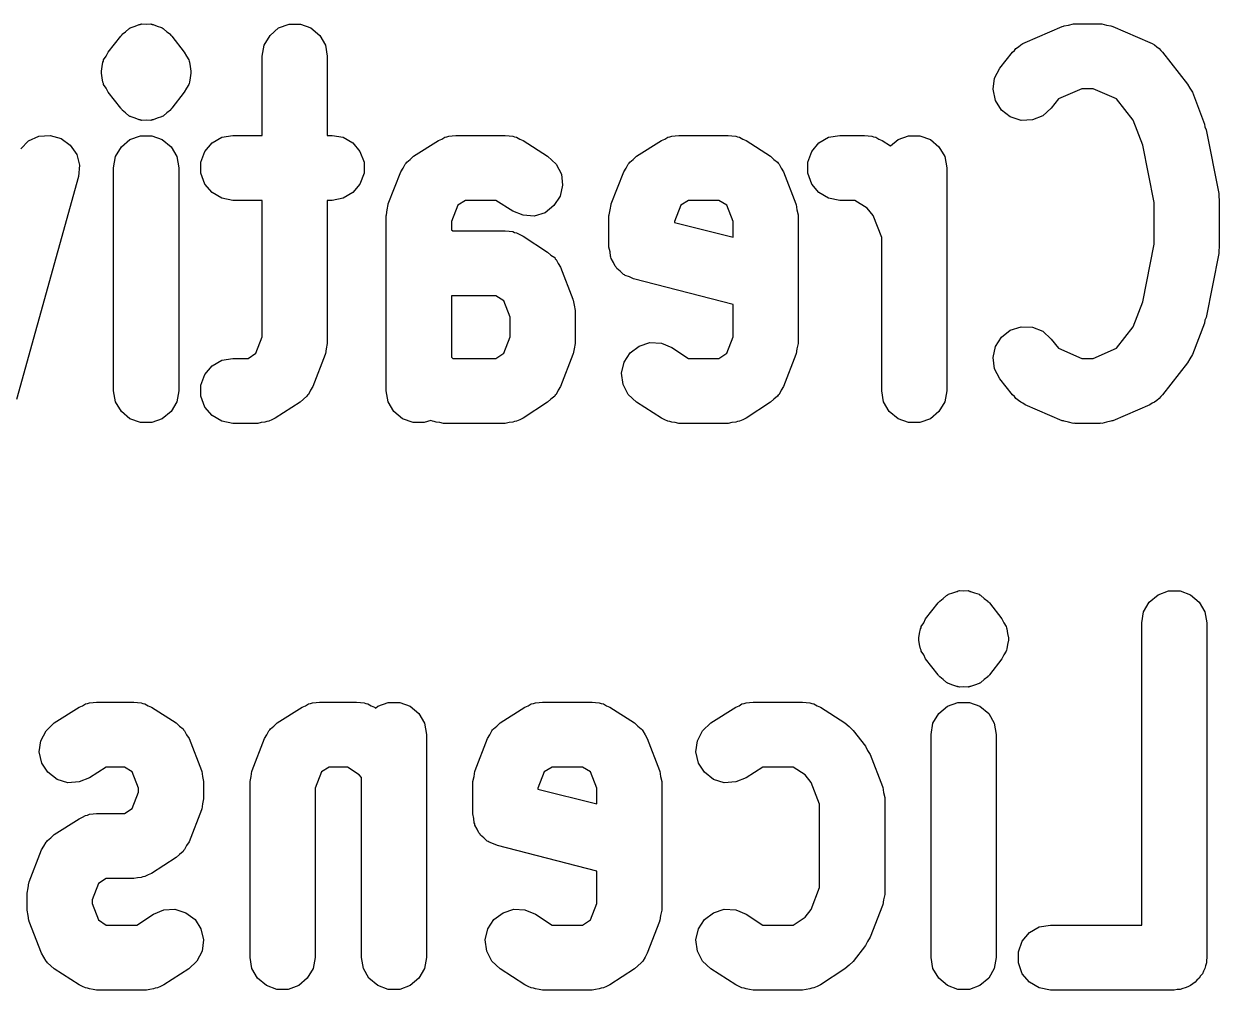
# Model space of a CAD drawing. Extents: x 125.4 to 142, y -145 to -107.2.
# Drawn here: x 136.188 to 139.404, y -136.945 to -134.345 of the extents above; entities that cross this region are included whole.
import ezdxf

# ---------------------------------------------------------------- set-up
doc = ezdxf.new("R2010")
doc.units = 0
doc.header["$MEASUREMENT"] = 0
doc.layers.add('BLACK', color=7, linetype='CONTINUOUS')

msp = doc.modelspace()

# ---------------------------------------------------------------- linework, layer by layer
at = {"layer": 'Black'}
for p, q in [((136.476, -134.355), (136.487, -134.351)), ((136.487, -134.351), (136.498, -134.347)), ((136.498, -134.347), (136.5, -134.347)), ((136.5, -134.347), (136.501, -134.346)), ((136.501, -134.346), (136.503, -134.346)), ((136.503, -134.346), (136.505, -134.345)), ((136.505, -134.345), (136.517, -134.346)), ((136.517, -134.346), (136.529, -134.345)), ((136.529, -134.345), (136.53, -134.346)), ((136.53, -134.346), (136.532, -134.346)), ((136.532, -134.346), (136.533, -134.347)), ((136.533, -134.347), (136.535, -134.347)), ((136.535, -134.347), (136.546, -134.351)), ((136.546, -134.351), (136.558, -134.355)), ((136.873, -134.356), (136.901, -134.346)), ((136.901, -134.346), (136.932, -134.346)), ((136.932, -134.346), (136.96, -134.356)), ((138.882, -134.395), (138.982, -134.352)), ((138.982, -134.352), (138.985, -134.351)), ((138.985, -134.351), (138.987, -134.35)), ((138.987, -134.35), (138.999, -134.348)), ((138.999, -134.348), (139.012, -134.345)), ((139.012, -134.345), (139.014, -134.345)), ((139.014, -134.345), (139.017, -134.345)), ((139.017, -134.345), (139.083, -134.345)), ((139.083, -134.345), (139.086, -134.345)), ((139.086, -134.345), (139.088, -134.345)), ((139.088, -134.345), (139.101, -134.348)), ((139.101, -134.348), (139.113, -134.35)), ((139.113, -134.35), (139.115, -134.351)), ((139.115, -134.351), (139.118, -134.352)), ((139.118, -134.352), (139.218, -134.395)), ((136.414, -134.421), (136.448, -134.378)), ((136.448, -134.378), (136.449, -134.377)), ((136.449, -134.377), (136.45, -134.376)), ((136.45, -134.376), (136.451, -134.375)), ((136.451, -134.375), (136.452, -134.373)), ((136.452, -134.373), (136.461, -134.366)), ((136.461, -134.366), (136.47, -134.358)), ((136.47, -134.358), (136.472, -134.357)), ((136.472, -134.357), (136.473, -134.356)), ((136.473, -134.356), (136.474, -134.356)), ((136.474, -134.356), (136.476, -134.355)), ((136.558, -134.355), (136.559, -134.356)), ((136.559, -134.356), (136.56, -134.356)), ((136.56, -134.356), (136.562, -134.357)), ((136.562, -134.357), (136.563, -134.358)), ((136.563, -134.358), (136.572, -134.366)), ((136.572, -134.366), (136.582, -134.373)), ((136.582, -134.373), (136.582, -134.375)), ((136.582, -134.375), (136.584, -134.376)), ((136.584, -134.376), (136.585, -134.377)), ((136.585, -134.377), (136.586, -134.378)), ((136.586, -134.378), (136.619, -134.421)), ((136.834, -134.402), (136.85, -134.376)), ((136.85, -134.376), (136.873, -134.356)), ((136.96, -134.356), (136.984, -134.376)), ((136.984, -134.376), (136.999, -134.402)), ((136.829, -134.432), (136.834, -134.402)), ((136.999, -134.402), (137.004, -134.432)), ((138.848, -134.421), (138.853, -134.417)), ((138.853, -134.417), (138.857, -134.411)), ((138.857, -134.411), (138.864, -134.407)), ((138.864, -134.407), (138.87, -134.401)), ((138.87, -134.401), (138.876, -134.398)), ((138.876, -134.398), (138.882, -134.395)), ((139.218, -134.395), (139.224, -134.398)), ((139.224, -134.398), (139.23, -134.401)), ((139.23, -134.401), (139.236, -134.407)), ((139.236, -134.407), (139.243, -134.411)), ((139.243, -134.411), (139.247, -134.417)), ((139.247, -134.417), (139.252, -134.421)), ((136.398, -134.46), (136.4, -134.448)), ((136.4, -134.448), (136.402, -134.445)), ((136.402, -134.442), (136.409, -134.432)), ((136.402, -134.445), (136.402, -134.442)), ((136.409, -134.432), (136.414, -134.421)), ((136.619, -134.421), (136.625, -134.432)), ((136.625, -134.432), (136.631, -134.442)), ((136.631, -134.442), (136.632, -134.445)), ((136.632, -134.445), (136.633, -134.448)), ((136.633, -134.448), (136.635, -134.46)), ((136.829, -134.645), (136.829, -134.432)), ((137.004, -134.432), (137.004, -134.645)), ((138.814, -134.464), (138.848, -134.421)), ((139.252, -134.421), (139.319, -134.507)), ((136.396, -134.472), (136.398, -134.46)), ((136.396, -134.475), (136.396, -134.472)), ((136.396, -134.478), (136.396, -134.475)), ((136.398, -134.49), (136.396, -134.478)), ((136.635, -134.46), (136.637, -134.472)), ((136.637, -134.478), (136.635, -134.49)), ((136.637, -134.472), (136.637, -134.475)), ((136.637, -134.475), (136.637, -134.478)), ((138.8, -134.491), (138.814, -134.464)), ((136.4, -134.502), (136.398, -134.49)), ((136.402, -134.505), (136.4, -134.502)), ((136.402, -134.508), (136.402, -134.505)), ((136.409, -134.518), (136.402, -134.508)), ((136.631, -134.508), (136.625, -134.518)), ((136.632, -134.505), (136.631, -134.508)), ((136.633, -134.502), (136.632, -134.505)), ((136.635, -134.49), (136.633, -134.502)), ((138.796, -134.521), (138.8, -134.491)), ((139.319, -134.507), (139.325, -134.518)), ((136.414, -134.529), (136.409, -134.518)), ((136.448, -134.572), (136.414, -134.529)), ((136.619, -134.529), (136.586, -134.572)), ((136.625, -134.518), (136.619, -134.529)), ((138.802, -134.551), (138.796, -134.521)), ((139.035, -134.52), (138.972, -134.547)), ((139.065, -134.52), (139.035, -134.52)), ((139.128, -134.547), (139.065, -134.52)), ((139.325, -134.518), (139.332, -134.529)), ((139.332, -134.529), (139.365, -134.615)), ((136.449, -134.573), (136.448, -134.572)), ((136.45, -134.574), (136.449, -134.573)), ((136.451, -134.575), (136.45, -134.574)), ((136.452, -134.577), (136.451, -134.575)), ((136.461, -134.584), (136.452, -134.577)), ((136.582, -134.577), (136.572, -134.584)), ((136.584, -134.574), (136.582, -134.575)), ((136.582, -134.575), (136.582, -134.577)), ((136.585, -134.573), (136.584, -134.574)), ((136.586, -134.572), (136.585, -134.573)), ((138.818, -134.577), (138.802, -134.551)), ((138.842, -134.595), (138.818, -134.577)), ((138.952, -134.572), (138.93, -134.592)), ((138.972, -134.547), (138.952, -134.572)), ((139.173, -134.604), (139.128, -134.547)), ((136.47, -134.592), (136.461, -134.584)), ((136.472, -134.593), (136.47, -134.592)), ((136.473, -134.594), (136.472, -134.593)), ((136.474, -134.594), (136.473, -134.594)), ((136.476, -134.595), (136.474, -134.594)), ((136.487, -134.599), (136.476, -134.595)), ((136.498, -134.603), (136.487, -134.599)), ((136.5, -134.603), (136.498, -134.603)), ((136.501, -134.604), (136.5, -134.603)), ((136.503, -134.604), (136.501, -134.604)), ((136.505, -134.605), (136.503, -134.604)), ((136.517, -134.604), (136.505, -134.605)), ((136.529, -134.605), (136.517, -134.604)), ((136.53, -134.604), (136.529, -134.605)), ((136.532, -134.604), (136.53, -134.604)), ((136.533, -134.603), (136.532, -134.604)), ((136.535, -134.603), (136.533, -134.603)), ((136.546, -134.599), (136.535, -134.603)), ((136.558, -134.595), (136.546, -134.599)), ((136.559, -134.594), (136.558, -134.595)), ((136.56, -134.594), (136.559, -134.594)), ((136.562, -134.593), (136.56, -134.594)), ((136.563, -134.592), (136.562, -134.593)), ((136.572, -134.584), (136.563, -134.592)), ((138.871, -134.605), (138.842, -134.595)), ((138.902, -134.603), (138.871, -134.605)), ((138.93, -134.592), (138.902, -134.603)), ((139.199, -134.671), (139.173, -134.604)), ((139.365, -134.615), (139.366, -134.622)), ((139.366, -134.622), (139.369, -134.63)), ((139.369, -134.63), (139.403, -134.801)), ((136.179, -134.681), (136.2, -134.66)), ((136.2, -134.66), (136.228, -134.647)), ((136.228, -134.647), (136.258, -134.645)), ((136.258, -134.645), (136.288, -134.653)), ((136.288, -134.653), (136.312, -134.671)), ((136.312, -134.671), (136.33, -134.696)), ((136.45, -134.676), (136.473, -134.656)), ((136.473, -134.656), (136.501, -134.646)), ((136.501, -134.646), (136.532, -134.646)), ((136.532, -134.646), (136.56, -134.656)), ((136.56, -134.656), (136.584, -134.676)), ((136.674, -134.688), (136.694, -134.665)), ((136.694, -134.665), (136.72, -134.65)), ((136.72, -134.65), (136.75, -134.645)), ((136.75, -134.645), (136.829, -134.645)), ((137.004, -134.645), (137.017, -134.645)), ((137.017, -134.645), (137.047, -134.65)), ((137.047, -134.65), (137.073, -134.665)), ((137.073, -134.665), (137.092, -134.688)), ((137.236, -134.701), (137.303, -134.659)), ((137.303, -134.659), (137.312, -134.655)), ((137.312, -134.655), (137.32, -134.65)), ((137.32, -134.65), (137.326, -134.649)), ((137.326, -134.649), (137.331, -134.647)), ((137.331, -134.647), (137.34, -134.646)), ((137.34, -134.646), (137.35, -134.645)), ((137.35, -134.645), (137.483, -134.645)), ((137.483, -134.645), (137.493, -134.646)), ((137.493, -134.646), (137.503, -134.647)), ((137.503, -134.647), (137.508, -134.649)), ((137.508, -134.649), (137.513, -134.65)), ((137.513, -134.65), (137.522, -134.655)), ((137.522, -134.655), (137.531, -134.659)), ((137.531, -134.659), (137.597, -134.701)), ((137.836, -134.701), (137.903, -134.659)), ((137.903, -134.659), (137.912, -134.655)), ((137.912, -134.655), (137.92, -134.65)), ((137.92, -134.65), (137.926, -134.649)), ((137.926, -134.649), (137.931, -134.647)), ((137.931, -134.647), (137.94, -134.646)), ((137.94, -134.646), (137.95, -134.645)), ((137.95, -134.645), (138.083, -134.645)), ((138.083, -134.645), (138.093, -134.646)), ((138.093, -134.646), (138.103, -134.647)), ((138.103, -134.647), (138.108, -134.649)), ((138.108, -134.649), (138.113, -134.65)), ((138.113, -134.65), (138.122, -134.655)), ((138.122, -134.655), (138.131, -134.659)), ((138.131, -134.659), (138.197, -134.701)), ((138.308, -134.688), (138.327, -134.665)), ((138.327, -134.665), (138.353, -134.65)), ((138.353, -134.65), (138.383, -134.645)), ((138.383, -134.645), (138.45, -134.645)), ((138.45, -134.645), (138.46, -134.646)), ((138.46, -134.646), (138.469, -134.647)), ((138.469, -134.647), (138.474, -134.649)), ((138.474, -134.649), (138.48, -134.65)), ((138.48, -134.65), (138.488, -134.655)), ((138.488, -134.655), (138.497, -134.659)), ((138.497, -134.659), (138.52, -134.673)), ((138.52, -134.673), (138.54, -134.656)), ((138.54, -134.656), (138.568, -134.646)), ((138.568, -134.646), (138.599, -134.646)), ((138.599, -134.646), (138.627, -134.656)), ((138.627, -134.656), (138.65, -134.676)), ((139.229, -134.826), (139.199, -134.671)), ((136.33, -134.696), (136.337, -134.725)), ((136.429, -134.732), (136.434, -134.702)), ((136.434, -134.702), (136.45, -134.676)), ((136.584, -134.676), (136.599, -134.702)), ((136.599, -134.702), (136.604, -134.732)), ((136.664, -134.717), (136.674, -134.688)), ((137.092, -134.688), (137.103, -134.717)), ((137.227, -134.71), (137.236, -134.701)), ((137.597, -134.701), (137.62, -134.722)), ((137.827, -134.71), (137.836, -134.701)), ((138.197, -134.701), (138.206, -134.71)), ((138.297, -134.717), (138.308, -134.688)), ((138.65, -134.676), (138.666, -134.702)), ((138.666, -134.702), (138.671, -134.732)), ((136.337, -134.725), (136.334, -134.756)), ((136.429, -135.332), (136.429, -134.732)), ((136.604, -134.732), (136.604, -135.332)), ((136.664, -134.747), (136.664, -134.717)), ((137.103, -134.717), (137.103, -134.747)), ((137.202, -134.743), (137.208, -134.733)), ((137.208, -134.733), (137.214, -134.722)), ((137.214, -134.722), (137.216, -134.72)), ((137.216, -134.72), (137.218, -134.717)), ((137.218, -134.717), (137.227, -134.71)), ((137.62, -134.722), (137.634, -134.749)), ((137.802, -134.743), (137.808, -134.733)), ((137.808, -134.733), (137.814, -134.722)), ((137.814, -134.722), (137.816, -134.72)), ((137.816, -134.72), (137.818, -134.717)), ((137.818, -134.717), (137.827, -134.71)), ((138.206, -134.71), (138.216, -134.717)), ((138.216, -134.717), (138.217, -134.72)), ((138.217, -134.72), (138.22, -134.722)), ((138.22, -134.722), (138.225, -134.733)), ((138.225, -134.733), (138.232, -134.743)), ((138.297, -134.747), (138.297, -134.717)), ((138.671, -134.732), (138.671, -135.332)), ((136.334, -134.756), (136.168, -135.356)), ((136.674, -134.776), (136.664, -134.747)), ((137.103, -134.747), (137.092, -134.776)), ((137.168, -134.829), (137.202, -134.743)), ((137.634, -134.749), (137.637, -134.779)), ((137.768, -134.829), (137.802, -134.743)), ((138.232, -134.743), (138.265, -134.829)), ((138.308, -134.776), (138.297, -134.747)), ((136.694, -134.799), (136.674, -134.776)), ((136.72, -134.814), (136.694, -134.799)), ((137.073, -134.799), (137.047, -134.814)), ((137.092, -134.776), (137.073, -134.799)), ((137.637, -134.779), (137.631, -134.809)), ((138.327, -134.799), (138.308, -134.776)), ((138.353, -134.814), (138.327, -134.799)), ((139.403, -134.801), (139.403, -134.81)), ((136.75, -134.82), (136.72, -134.814)), ((136.829, -134.82), (136.75, -134.82)), ((136.829, -135.187), (136.829, -134.82)), ((137.017, -134.82), (137.004, -134.82)), ((137.004, -134.82), (137.004, -135.204)), ((137.047, -134.814), (137.017, -134.82)), ((137.165, -134.845), (137.168, -134.831)), ((137.168, -134.83), (137.168, -134.829)), ((137.168, -134.831), (137.168, -134.83)), ((137.355, -134.833), (137.338, -134.877)), ((137.376, -134.82), (137.355, -134.833)), ((137.458, -134.82), (137.376, -134.82)), ((137.503, -134.849), (137.458, -134.82)), ((137.614, -134.834), (137.59, -134.853)), ((137.631, -134.809), (137.614, -134.834)), ((137.765, -134.845), (137.768, -134.831)), ((137.768, -134.83), (137.768, -134.829)), ((137.768, -134.831), (137.768, -134.83)), ((137.955, -134.833), (137.938, -134.877)), ((137.976, -134.82), (137.955, -134.833)), ((138.058, -134.82), (137.976, -134.82)), ((138.079, -134.833), (138.058, -134.82)), ((138.096, -134.877), (138.079, -134.833)), ((138.265, -134.829), (138.265, -134.83)), ((138.265, -134.83), (138.266, -134.831)), ((138.266, -134.831), (138.268, -134.845)), ((138.383, -134.82), (138.353, -134.814)), ((138.424, -134.82), (138.383, -134.82)), ((138.457, -134.841), (138.424, -134.82)), ((139.229, -134.938), (139.229, -134.826)), ((139.403, -134.81), (139.404, -134.818)), ((139.404, -134.818), (139.404, -134.946)), ((137.162, -134.861), (137.163, -134.86)), ((137.162, -135.332), (137.162, -134.861)), ((137.163, -134.859), (137.165, -134.845)), ((137.163, -134.86), (137.163, -134.859)), ((137.531, -134.86), (137.503, -134.849)), ((137.561, -134.862), (137.531, -134.86)), ((137.59, -134.853), (137.561, -134.862)), ((137.762, -134.861), (137.763, -134.86)), ((137.762, -134.946), (137.762, -134.861)), ((137.763, -134.859), (137.765, -134.845)), ((137.763, -134.86), (137.763, -134.859)), ((138.268, -134.845), (138.271, -134.859)), ((138.271, -134.859), (138.271, -134.86)), ((138.271, -134.86), (138.271, -134.861)), ((138.271, -134.861), (138.271, -135.204)), ((138.473, -134.861), (138.457, -134.841)), ((138.496, -134.92), (138.473, -134.861)), ((137.338, -134.877), (137.338, -134.899)), ((137.338, -134.899), (137.342, -134.902)), ((137.938, -134.877), (137.938, -134.879)), ((137.938, -134.879), (138.096, -134.919)), ((138.096, -134.919), (138.096, -134.877)), ((137.342, -134.902), (137.483, -134.902)), ((137.483, -134.902), (137.493, -134.903)), ((137.493, -134.903), (137.503, -134.904)), ((137.503, -134.904), (137.508, -134.906)), ((137.508, -134.906), (137.513, -134.907)), ((137.513, -134.907), (137.522, -134.912)), ((137.522, -134.912), (137.531, -134.916)), ((137.531, -134.916), (137.597, -134.959)), ((138.496, -135.332), (138.496, -134.92)), ((137.597, -134.959), (137.606, -134.967)), ((137.765, -134.958), (137.762, -134.946)), ((137.766, -134.97), (137.765, -134.958)), ((139.199, -135.093), (139.229, -134.938)), ((139.403, -134.963), (139.369, -135.135)), ((139.404, -134.946), (139.403, -134.955)), ((139.403, -134.955), (139.403, -134.963)), ((137.606, -134.967), (137.616, -134.974)), ((137.616, -134.974), (137.617, -134.977)), ((137.617, -134.977), (137.62, -134.979)), ((137.62, -134.979), (137.625, -134.99)), ((137.625, -134.99), (137.632, -135)), ((137.767, -134.973), (137.766, -134.97)), ((137.768, -134.976), (137.767, -134.973)), ((137.774, -134.987), (137.768, -134.976)), ((137.779, -134.997), (137.774, -134.987)), ((137.632, -135), (137.665, -135.086)), ((137.781, -135), (137.779, -134.997)), ((137.783, -135.003), (137.781, -135)), ((137.792, -135.01), (137.783, -135.003)), ((137.801, -135.019), (137.792, -135.01)), ((137.804, -135.02), (137.801, -135.019)), ((137.806, -135.022), (137.804, -135.02)), ((137.817, -135.026), (137.806, -135.022)), ((137.828, -135.031), (137.817, -135.026)), ((138.096, -135.1), (137.828, -135.031)), ((137.338, -135.077), (137.338, -135.242)), ((137.458, -135.077), (137.338, -135.077)), ((137.479, -135.09), (137.458, -135.077)), ((137.496, -135.134), (137.479, -135.09)), ((137.665, -135.086), (137.665, -135.087)), ((137.665, -135.087), (137.666, -135.088)), ((137.666, -135.088), (137.668, -135.102)), ((137.668, -135.102), (137.671, -135.116)), ((137.671, -135.116), (137.671, -135.117)), ((137.671, -135.117), (137.671, -135.118)), ((137.671, -135.118), (137.671, -135.204)), ((138.096, -135.187), (138.096, -135.1)), ((139.173, -135.16), (139.199, -135.093)), ((137.496, -135.187), (137.496, -135.134)), ((139.365, -135.15), (139.332, -135.235)), ((139.366, -135.142), (139.365, -135.15)), ((139.369, -135.135), (139.366, -135.142)), ((136.812, -135.231), (136.829, -135.187)), ((137.479, -135.231), (137.496, -135.187)), ((138.079, -135.231), (138.096, -135.187)), ((138.802, -135.213), (138.818, -135.188)), ((138.818, -135.188), (138.842, -135.169)), ((138.842, -135.169), (138.871, -135.16)), ((138.871, -135.16), (138.902, -135.161)), ((138.902, -135.161), (138.93, -135.172)), ((138.93, -135.172), (138.952, -135.193)), ((139.128, -135.218), (139.173, -135.16)), ((137.001, -135.219), (136.999, -135.233)), ((137.004, -135.205), (137.001, -135.219)), ((137.004, -135.204), (137.004, -135.205)), ((137.004, -135.205), (137.004, -135.205)), ((137.668, -135.219), (137.666, -135.233)), ((137.671, -135.205), (137.668, -135.219)), ((137.671, -135.204), (137.671, -135.205)), ((137.671, -135.205), (137.671, -135.205)), ((137.819, -135.23), (137.843, -135.212)), ((137.843, -135.212), (137.872, -135.202)), ((137.872, -135.202), (137.903, -135.204)), ((137.903, -135.204), (137.931, -135.216)), ((137.931, -135.216), (137.976, -135.245)), ((138.268, -135.219), (138.266, -135.233)), ((138.271, -135.205), (138.268, -135.219)), ((138.271, -135.204), (138.271, -135.205)), ((138.271, -135.205), (138.271, -135.205)), ((138.796, -135.243), (138.802, -135.213)), ((138.952, -135.193), (138.972, -135.218)), ((138.972, -135.218), (139.035, -135.245)), ((139.065, -135.245), (139.128, -135.218)), ((136.694, -135.265), (136.72, -135.25)), ((136.72, -135.25), (136.75, -135.245)), ((136.75, -135.245), (136.791, -135.245)), ((136.791, -135.245), (136.812, -135.231)), ((136.998, -135.235), (136.965, -135.321)), ((136.999, -135.233), (136.998, -135.234)), ((136.998, -135.234), (136.998, -135.235)), ((137.338, -135.242), (137.342, -135.245)), ((137.342, -135.245), (137.458, -135.245)), ((137.458, -135.245), (137.479, -135.231)), ((137.665, -135.235), (137.632, -135.321)), ((137.666, -135.233), (137.665, -135.234)), ((137.665, -135.234), (137.665, -135.235)), ((137.803, -135.255), (137.819, -135.23)), ((137.976, -135.245), (138.058, -135.245)), ((138.058, -135.245), (138.079, -135.231)), ((138.265, -135.235), (138.232, -135.321)), ((138.266, -135.233), (138.265, -135.234)), ((138.265, -135.234), (138.265, -135.235)), ((138.8, -135.273), (138.796, -135.243)), ((139.035, -135.245), (139.065, -135.245)), ((139.325, -135.246), (139.319, -135.257)), ((139.332, -135.235), (139.325, -135.246)), ((136.674, -135.288), (136.694, -135.265)), ((137.796, -135.285), (137.803, -135.255)), ((137.8, -135.315), (137.796, -135.285)), ((138.814, -135.3), (138.8, -135.273)), ((139.319, -135.257), (139.252, -135.343)), ((136.664, -135.317), (136.674, -135.288)), ((136.664, -135.347), (136.664, -135.317)), ((137.814, -135.342), (137.8, -135.315)), ((138.848, -135.343), (138.814, -135.3)), ((136.434, -135.362), (136.429, -135.332)), ((136.604, -135.332), (136.599, -135.362)), ((136.674, -135.376), (136.664, -135.347)), ((136.949, -135.347), (136.94, -135.355)), ((136.951, -135.344), (136.949, -135.347)), ((136.953, -135.342), (136.951, -135.344)), ((136.959, -135.331), (136.953, -135.342)), ((136.965, -135.321), (136.959, -135.331)), ((137.168, -135.362), (137.162, -135.332)), ((137.616, -135.347), (137.606, -135.355)), ((137.617, -135.344), (137.616, -135.347)), ((137.62, -135.342), (137.617, -135.344)), ((137.625, -135.331), (137.62, -135.342)), ((137.632, -135.321), (137.625, -135.331)), ((137.836, -135.363), (137.814, -135.342)), ((138.216, -135.347), (138.206, -135.355)), ((138.217, -135.344), (138.216, -135.347)), ((138.22, -135.342), (138.217, -135.344)), ((138.225, -135.331), (138.22, -135.342)), ((138.232, -135.321), (138.225, -135.331)), ((138.501, -135.362), (138.496, -135.332)), ((138.671, -135.332), (138.666, -135.362)), ((138.853, -135.348), (138.848, -135.343)), ((138.857, -135.353), (138.853, -135.348)), ((139.247, -135.348), (139.243, -135.353)), ((139.252, -135.343), (139.247, -135.348)), ((136.45, -135.388), (136.434, -135.362)), ((136.599, -135.362), (136.584, -135.388)), ((136.694, -135.399), (136.674, -135.376)), ((136.931, -135.363), (136.864, -135.406)), ((136.94, -135.355), (136.931, -135.363)), ((137.183, -135.388), (137.168, -135.362)), ((137.597, -135.363), (137.531, -135.406)), ((137.606, -135.355), (137.597, -135.363)), ((137.903, -135.406), (137.836, -135.363)), ((138.197, -135.363), (138.131, -135.406)), ((138.206, -135.355), (138.197, -135.363)), ((138.516, -135.388), (138.501, -135.362)), ((138.666, -135.362), (138.65, -135.388)), ((138.864, -135.358), (138.857, -135.353)), ((138.87, -135.363), (138.864, -135.358)), ((138.876, -135.366), (138.87, -135.363)), ((138.882, -135.37), (138.876, -135.366)), ((138.982, -135.413), (138.882, -135.37)), ((139.218, -135.37), (139.118, -135.413)), ((139.224, -135.366), (139.218, -135.37)), ((139.23, -135.363), (139.224, -135.366)), ((139.236, -135.358), (139.23, -135.363)), ((139.243, -135.353), (139.236, -135.358)), ((136.473, -135.408), (136.45, -135.388)), ((136.501, -135.418), (136.473, -135.408)), ((136.56, -135.408), (136.532, -135.418)), ((136.584, -135.388), (136.56, -135.408)), ((136.72, -135.414), (136.694, -135.399)), ((136.75, -135.42), (136.72, -135.414)), ((136.847, -135.414), (136.841, -135.415)), ((136.855, -135.41), (136.847, -135.414)), ((136.864, -135.406), (136.855, -135.41)), ((137.206, -135.408), (137.183, -135.388)), ((137.235, -135.418), (137.206, -135.408)), ((137.283, -135.412), (137.265, -135.418)), ((137.287, -135.414), (137.283, -135.412)), ((137.292, -135.415), (137.287, -135.414)), ((137.513, -135.414), (137.508, -135.415)), ((137.522, -135.41), (137.513, -135.414)), ((137.531, -135.406), (137.522, -135.41)), ((137.912, -135.41), (137.903, -135.406)), ((137.92, -135.414), (137.912, -135.41)), ((137.926, -135.415), (137.92, -135.414)), ((138.113, -135.414), (138.108, -135.415)), ((138.122, -135.41), (138.113, -135.414)), ((138.131, -135.406), (138.122, -135.41)), ((138.54, -135.408), (138.516, -135.388)), ((138.568, -135.418), (138.54, -135.408)), ((138.627, -135.408), (138.599, -135.418)), ((138.65, -135.388), (138.627, -135.408)), ((138.985, -135.413), (138.982, -135.413)), ((138.987, -135.414), (138.985, -135.413)), ((138.999, -135.417), (138.987, -135.414)), ((139.113, -135.414), (139.101, -135.417)), ((139.115, -135.413), (139.113, -135.414)), ((139.118, -135.413), (139.115, -135.413)), ((136.532, -135.418), (136.501, -135.418)), ((136.817, -135.42), (136.75, -135.42)), ((136.826, -135.418), (136.817, -135.42)), ((136.836, -135.417), (136.826, -135.418)), ((136.841, -135.415), (136.836, -135.417)), ((137.265, -135.418), (137.235, -135.418)), ((137.297, -135.417), (137.292, -135.415)), ((137.307, -135.418), (137.297, -135.417)), ((137.317, -135.42), (137.307, -135.418)), ((137.483, -135.42), (137.317, -135.42)), ((137.493, -135.418), (137.483, -135.42)), ((137.503, -135.417), (137.493, -135.418)), ((137.508, -135.415), (137.503, -135.417)), ((137.931, -135.417), (137.926, -135.415)), ((137.94, -135.418), (137.931, -135.417)), ((137.95, -135.42), (137.94, -135.418)), ((138.083, -135.42), (137.95, -135.42)), ((138.093, -135.418), (138.083, -135.42)), ((138.103, -135.417), (138.093, -135.418)), ((138.108, -135.415), (138.103, -135.417)), ((138.599, -135.418), (138.568, -135.418)), ((139.012, -135.42), (138.999, -135.417)), ((139.014, -135.419), (139.012, -135.42)), ((139.017, -135.42), (139.014, -135.419)), ((139.083, -135.42), (139.017, -135.42)), ((139.086, -135.419), (139.083, -135.42)), ((139.088, -135.42), (139.086, -135.419)), ((139.101, -135.417), (139.088, -135.42)), ((138.652, -135.898), (138.661, -135.891)), ((138.661, -135.891), (138.67, -135.883)), ((138.67, -135.883), (138.672, -135.882)), ((138.672, -135.882), (138.673, -135.881)), ((138.673, -135.881), (138.674, -135.881)), ((138.674, -135.881), (138.676, -135.88)), ((138.676, -135.88), (138.687, -135.876)), ((138.687, -135.876), (138.698, -135.872)), ((138.698, -135.872), (138.7, -135.872)), ((138.7, -135.872), (138.701, -135.871)), ((138.701, -135.871), (138.703, -135.871)), ((138.703, -135.871), (138.705, -135.87)), ((138.705, -135.87), (138.717, -135.871)), ((138.717, -135.871), (138.729, -135.87)), ((138.729, -135.87), (138.73, -135.871)), ((138.73, -135.871), (138.732, -135.871)), ((138.732, -135.871), (138.733, -135.872)), ((138.733, -135.872), (138.735, -135.872)), ((138.735, -135.872), (138.746, -135.876)), ((138.746, -135.876), (138.758, -135.88)), ((138.758, -135.88), (138.759, -135.881)), ((138.759, -135.881), (138.76, -135.881)), ((138.76, -135.881), (138.762, -135.882)), ((138.762, -135.882), (138.763, -135.883)), ((138.763, -135.883), (138.772, -135.891)), ((138.772, -135.891), (138.782, -135.898)), ((139.216, -135.901), (139.24, -135.881)), ((139.24, -135.881), (139.268, -135.871)), ((139.268, -135.871), (139.299, -135.871)), ((139.299, -135.871), (139.327, -135.881)), ((139.327, -135.881), (139.35, -135.901)), ((138.614, -135.946), (138.648, -135.903)), ((138.648, -135.903), (138.649, -135.902)), ((138.649, -135.902), (138.65, -135.901)), ((138.65, -135.901), (138.651, -135.9)), ((138.651, -135.9), (138.652, -135.898)), ((138.782, -135.898), (138.782, -135.9)), ((138.782, -135.9), (138.784, -135.901)), ((138.784, -135.901), (138.785, -135.902)), ((138.785, -135.902), (138.786, -135.903)), ((138.786, -135.903), (138.819, -135.946)), ((139.196, -135.957), (139.201, -135.927)), ((139.201, -135.927), (139.216, -135.901)), ((139.35, -135.901), (139.366, -135.927)), ((139.366, -135.927), (139.371, -135.957)), ((138.602, -135.967), (138.609, -135.957)), ((138.609, -135.957), (138.614, -135.946)), ((138.819, -135.946), (138.825, -135.957)), ((138.825, -135.957), (138.831, -135.967)), ((139.196, -136.77), (139.196, -135.957)), ((139.371, -135.957), (139.371, -136.857)), ((138.596, -135.997), (138.598, -135.985)), ((138.598, -135.985), (138.6, -135.973)), ((138.6, -135.973), (138.602, -135.97)), ((138.602, -135.97), (138.602, -135.967)), ((138.831, -135.967), (138.832, -135.97)), ((138.832, -135.97), (138.833, -135.973)), ((138.833, -135.973), (138.835, -135.985)), ((138.835, -135.985), (138.837, -135.997)), ((138.596, -136), (138.596, -135.997)), ((138.596, -136.003), (138.596, -136)), ((138.598, -136.015), (138.596, -136.003)), ((138.6, -136.027), (138.598, -136.015)), ((138.835, -136.015), (138.833, -136.027)), ((138.837, -136.003), (138.835, -136.015)), ((138.837, -135.997), (138.837, -136)), ((138.837, -136), (138.837, -136.003)), ((138.602, -136.03), (138.6, -136.027)), ((138.602, -136.033), (138.602, -136.03)), ((138.609, -136.043), (138.602, -136.033)), ((138.614, -136.054), (138.609, -136.043)), ((138.648, -136.097), (138.614, -136.054)), ((138.819, -136.054), (138.786, -136.097)), ((138.825, -136.043), (138.819, -136.054)), ((138.831, -136.033), (138.825, -136.043)), ((138.832, -136.03), (138.831, -136.033)), ((138.833, -136.027), (138.832, -136.03)), ((138.649, -136.098), (138.648, -136.097)), ((138.65, -136.099), (138.649, -136.098)), ((138.651, -136.1), (138.65, -136.099)), ((138.652, -136.102), (138.651, -136.1)), ((138.661, -136.109), (138.652, -136.102)), ((138.67, -136.117), (138.661, -136.109)), ((138.672, -136.118), (138.67, -136.117)), ((138.673, -136.119), (138.672, -136.118)), ((138.674, -136.119), (138.673, -136.119)), ((138.676, -136.12), (138.674, -136.119)), ((138.687, -136.124), (138.676, -136.12)), ((138.758, -136.12), (138.746, -136.124)), ((138.759, -136.119), (138.758, -136.12)), ((138.76, -136.119), (138.759, -136.119)), ((138.762, -136.118), (138.76, -136.119)), ((138.763, -136.117), (138.762, -136.118)), ((138.772, -136.109), (138.763, -136.117)), ((138.782, -136.102), (138.772, -136.109)), ((138.784, -136.099), (138.782, -136.1)), ((138.782, -136.1), (138.782, -136.102)), ((138.785, -136.098), (138.784, -136.099)), ((138.786, -136.097), (138.785, -136.098)), ((138.698, -136.128), (138.687, -136.124)), ((138.7, -136.128), (138.698, -136.128)), ((138.701, -136.129), (138.7, -136.128)), ((138.703, -136.129), (138.701, -136.129)), ((138.705, -136.13), (138.703, -136.129)), ((138.717, -136.129), (138.705, -136.13)), ((138.729, -136.13), (138.717, -136.129)), ((138.73, -136.129), (138.729, -136.13)), ((138.732, -136.129), (138.73, -136.129)), ((138.733, -136.128), (138.732, -136.129)), ((138.735, -136.128), (138.733, -136.128)), ((138.746, -136.124), (138.735, -136.128)), ((136.269, -136.226), (136.336, -136.184)), ((136.336, -136.184), (136.345, -136.18)), ((136.345, -136.18), (136.353, -136.175)), ((136.353, -136.175), (136.359, -136.174)), ((136.359, -136.174), (136.364, -136.172)), ((136.364, -136.172), (136.374, -136.171)), ((136.374, -136.171), (136.383, -136.17)), ((136.383, -136.17), (136.483, -136.17)), ((136.483, -136.17), (136.493, -136.171)), ((136.493, -136.171), (136.503, -136.172)), ((136.503, -136.172), (136.508, -136.174)), ((136.508, -136.174), (136.513, -136.175)), ((136.513, -136.175), (136.522, -136.18)), ((136.522, -136.18), (136.531, -136.184)), ((136.531, -136.184), (136.597, -136.226)), ((136.869, -136.226), (136.936, -136.184)), ((136.936, -136.184), (136.945, -136.18)), ((136.945, -136.18), (136.953, -136.175)), ((136.953, -136.175), (136.959, -136.174)), ((136.959, -136.174), (136.964, -136.172)), ((136.964, -136.172), (136.974, -136.171)), ((136.974, -136.171), (136.983, -136.17)), ((136.983, -136.17), (137.083, -136.17)), ((137.083, -136.17), (137.093, -136.171)), ((137.093, -136.171), (137.103, -136.172)), ((137.103, -136.172), (137.108, -136.174)), ((137.108, -136.174), (137.113, -136.175)), ((137.113, -136.175), (137.122, -136.18)), ((137.122, -136.18), (137.131, -136.184)), ((137.131, -136.184), (137.134, -136.186)), ((137.134, -136.186), (137.14, -136.181)), ((137.14, -136.181), (137.168, -136.171)), ((137.168, -136.171), (137.199, -136.171)), ((137.199, -136.171), (137.227, -136.181)), ((137.227, -136.181), (137.25, -136.201)), ((137.469, -136.226), (137.536, -136.184)), ((137.536, -136.184), (137.545, -136.18)), ((137.545, -136.18), (137.553, -136.175)), ((137.553, -136.175), (137.559, -136.174)), ((137.559, -136.174), (137.564, -136.172)), ((137.564, -136.172), (137.574, -136.171)), ((137.574, -136.171), (137.583, -136.17)), ((137.583, -136.17), (137.717, -136.17)), ((137.717, -136.17), (137.726, -136.171)), ((137.726, -136.171), (137.736, -136.172)), ((137.736, -136.172), (137.741, -136.174)), ((137.741, -136.174), (137.747, -136.175)), ((137.747, -136.175), (137.755, -136.18)), ((137.755, -136.18), (137.764, -136.184)), ((137.764, -136.184), (137.831, -136.226)), ((138.036, -136.226), (138.103, -136.184)), ((138.103, -136.184), (138.112, -136.18)), ((138.112, -136.18), (138.12, -136.175)), ((138.12, -136.175), (138.126, -136.174)), ((138.126, -136.174), (138.131, -136.172)), ((138.131, -136.172), (138.14, -136.171)), ((138.14, -136.171), (138.15, -136.17)), ((138.15, -136.17), (138.283, -136.17)), ((138.283, -136.17), (138.293, -136.171)), ((138.293, -136.171), (138.303, -136.172)), ((138.303, -136.172), (138.308, -136.174)), ((138.308, -136.174), (138.313, -136.175)), ((138.313, -136.175), (138.322, -136.18)), ((138.322, -136.18), (138.331, -136.184)), ((138.331, -136.184), (138.397, -136.226)), ((138.65, -136.201), (138.673, -136.181)), ((138.673, -136.181), (138.701, -136.171)), ((138.701, -136.171), (138.732, -136.171)), ((138.732, -136.171), (138.76, -136.181)), ((138.76, -136.181), (138.784, -136.201)), ((137.25, -136.201), (137.266, -136.227)), ((138.634, -136.227), (138.65, -136.201)), ((138.784, -136.201), (138.799, -136.227)), ((136.233, -136.274), (136.247, -136.247)), ((136.247, -136.247), (136.269, -136.226)), ((136.597, -136.226), (136.606, -136.235)), ((136.606, -136.235), (136.616, -136.242)), ((136.616, -136.242), (136.617, -136.245)), ((136.617, -136.245), (136.62, -136.247)), ((136.62, -136.247), (136.625, -136.258)), ((136.841, -136.258), (136.847, -136.247)), ((136.847, -136.247), (136.849, -136.245)), ((136.849, -136.245), (136.851, -136.242)), ((136.851, -136.242), (136.86, -136.235)), ((136.86, -136.235), (136.869, -136.226)), ((137.266, -136.227), (137.271, -136.257)), ((137.441, -136.258), (137.447, -136.247)), ((137.447, -136.247), (137.449, -136.245)), ((137.449, -136.245), (137.451, -136.242)), ((137.451, -136.242), (137.46, -136.235)), ((137.46, -136.235), (137.469, -136.226)), ((137.831, -136.226), (137.84, -136.235)), ((137.84, -136.235), (137.849, -136.242)), ((137.849, -136.242), (137.851, -136.245)), ((137.851, -136.245), (137.853, -136.247)), ((137.853, -136.247), (137.859, -136.258)), ((138, -136.274), (138.014, -136.247)), ((138.014, -136.247), (138.036, -136.226)), ((138.397, -136.226), (138.408, -136.236)), ((138.408, -136.236), (138.419, -136.246)), ((138.419, -136.246), (138.452, -136.289)), ((138.629, -136.257), (138.634, -136.227)), ((138.799, -136.227), (138.804, -136.257)), ((136.229, -136.304), (136.233, -136.274)), ((136.625, -136.258), (136.632, -136.268)), ((136.632, -136.268), (136.665, -136.354)), ((136.802, -136.354), (136.835, -136.268)), ((136.835, -136.268), (136.841, -136.258)), ((137.271, -136.257), (137.271, -136.857)), ((137.402, -136.354), (137.435, -136.268)), ((137.435, -136.268), (137.441, -136.258)), ((137.859, -136.258), (137.865, -136.268)), ((137.865, -136.268), (137.898, -136.354)), ((137.996, -136.304), (138, -136.274)), ((138.629, -136.857), (138.629, -136.257)), ((138.804, -136.257), (138.804, -136.857)), ((136.236, -136.334), (136.229, -136.304)), ((138.003, -136.334), (137.996, -136.304)), ((138.452, -136.289), (138.458, -136.3)), ((138.458, -136.3), (138.465, -136.311)), ((138.465, -136.311), (138.498, -136.397)), ((136.252, -136.359), (136.236, -136.334)), ((136.409, -136.345), (136.364, -136.374)), ((136.458, -136.345), (136.409, -136.345)), ((136.479, -136.358), (136.458, -136.345)), ((137.009, -136.345), (136.988, -136.358)), ((137.058, -136.345), (137.009, -136.345)), ((137.09, -136.366), (137.058, -136.345)), ((137.609, -136.345), (137.588, -136.358)), ((137.691, -136.345), (137.609, -136.345)), ((137.712, -136.358), (137.691, -136.345)), ((138.019, -136.359), (138.003, -136.334)), ((138.176, -136.345), (138.131, -136.374)), ((138.258, -136.345), (138.176, -136.345)), ((138.29, -136.366), (138.258, -136.345)), ((136.277, -136.378), (136.252, -136.359)), ((136.306, -136.387), (136.277, -136.378)), ((136.364, -136.374), (136.336, -136.385)), ((136.496, -136.402), (136.479, -136.358)), ((136.665, -136.354), (136.665, -136.355)), ((136.665, -136.355), (136.666, -136.356)), ((136.666, -136.356), (136.668, -136.37)), ((136.668, -136.37), (136.671, -136.384)), ((136.796, -136.384), (136.799, -136.37)), ((136.799, -136.37), (136.801, -136.356)), ((136.801, -136.356), (136.802, -136.355)), ((136.802, -136.355), (136.802, -136.354)), ((136.988, -136.358), (136.971, -136.402)), ((137.096, -136.373), (137.09, -136.366)), ((137.096, -136.857), (137.096, -136.373)), ((137.396, -136.384), (137.399, -136.37)), ((137.399, -136.37), (137.401, -136.356)), ((137.401, -136.356), (137.402, -136.355)), ((137.402, -136.355), (137.402, -136.354)), ((137.588, -136.358), (137.571, -136.402)), ((137.729, -136.402), (137.712, -136.358)), ((137.898, -136.354), (137.898, -136.355)), ((137.898, -136.355), (137.899, -136.356)), ((137.899, -136.356), (137.901, -136.37)), ((137.901, -136.37), (137.904, -136.384)), ((138.043, -136.378), (138.019, -136.359)), ((138.072, -136.387), (138.043, -136.378)), ((138.131, -136.374), (138.103, -136.385)), ((138.306, -136.386), (138.29, -136.366)), ((136.336, -136.385), (136.306, -136.387)), ((136.496, -136.412), (136.496, -136.402)), ((136.671, -136.384), (136.671, -136.385)), ((136.671, -136.385), (136.671, -136.386)), ((136.671, -136.386), (136.671, -136.429)), ((136.796, -136.385), (136.796, -136.384)), ((136.796, -136.386), (136.796, -136.385)), ((136.796, -136.857), (136.796, -136.386)), ((136.971, -136.402), (136.971, -136.857)), ((137.396, -136.385), (137.396, -136.384)), ((137.396, -136.386), (137.396, -136.385)), ((137.396, -136.471), (137.396, -136.386)), ((137.571, -136.402), (137.571, -136.404)), ((137.571, -136.404), (137.729, -136.444)), ((137.729, -136.444), (137.729, -136.402)), ((137.904, -136.384), (137.904, -136.385)), ((137.904, -136.385), (137.904, -136.386)), ((137.904, -136.386), (137.904, -136.729)), ((138.103, -136.385), (138.072, -136.387)), ((138.329, -136.445), (138.306, -136.386)), ((138.498, -136.397), (138.498, -136.398)), ((138.498, -136.398), (138.499, -136.399)), ((138.499, -136.399), (138.501, -136.413)), ((136.479, -136.456), (136.496, -136.412)), ((136.671, -136.43), (136.668, -136.444)), ((136.671, -136.429), (136.671, -136.43)), ((136.671, -136.43), (136.671, -136.43)), ((138.501, -136.413), (138.504, -136.427)), ((138.504, -136.427), (138.504, -136.428)), ((138.504, -136.428), (138.504, -136.429)), ((138.504, -136.429), (138.504, -136.686)), ((136.345, -136.48), (136.353, -136.475)), ((136.353, -136.475), (136.359, -136.474)), ((136.359, -136.474), (136.364, -136.472)), ((136.364, -136.472), (136.374, -136.471)), ((136.374, -136.471), (136.383, -136.47)), ((136.383, -136.47), (136.458, -136.47)), ((136.458, -136.47), (136.479, -136.456)), ((136.665, -136.46), (136.632, -136.546)), ((136.666, -136.458), (136.665, -136.459)), ((136.665, -136.459), (136.665, -136.46)), ((136.668, -136.444), (136.666, -136.458)), ((137.398, -136.483), (137.396, -136.471)), ((138.329, -136.669), (138.329, -136.445)), ((136.269, -136.526), (136.336, -136.484)), ((136.336, -136.484), (136.345, -136.48)), ((137.399, -136.495), (137.398, -136.483)), ((137.401, -136.498), (137.399, -136.495)), ((137.401, -136.501), (137.401, -136.498)), ((137.407, -136.512), (137.401, -136.501)), ((136.251, -136.542), (136.26, -136.535)), ((136.26, -136.535), (136.269, -136.526)), ((137.412, -136.522), (137.407, -136.512)), ((137.415, -136.525), (137.412, -136.522)), ((137.416, -136.528), (137.415, -136.525)), ((137.425, -136.535), (137.416, -136.528)), ((137.434, -136.544), (137.425, -136.535)), ((136.202, -136.654), (136.235, -136.568)), ((136.235, -136.568), (136.241, -136.558)), ((136.241, -136.558), (136.247, -136.547)), ((136.247, -136.547), (136.249, -136.545)), ((136.249, -136.545), (136.251, -136.542)), ((136.616, -136.572), (136.606, -136.58)), ((136.617, -136.569), (136.616, -136.572)), ((136.62, -136.567), (136.617, -136.569)), ((136.625, -136.556), (136.62, -136.567)), ((136.632, -136.546), (136.625, -136.556)), ((137.437, -136.545), (137.434, -136.544)), ((137.44, -136.547), (137.437, -136.545)), ((137.451, -136.551), (137.44, -136.547)), ((137.462, -136.556), (137.451, -136.551)), ((137.729, -136.625), (137.462, -136.556)), ((136.597, -136.588), (136.531, -136.631)), ((136.606, -136.58), (136.597, -136.588)), ((136.522, -136.635), (136.513, -136.639)), ((136.531, -136.631), (136.522, -136.635)), ((137.729, -136.712), (137.729, -136.625)), ((136.199, -136.67), (136.201, -136.656)), ((136.201, -136.656), (136.202, -136.655)), ((136.202, -136.655), (136.202, -136.654)), ((136.388, -136.658), (136.371, -136.702)), ((136.409, -136.645), (136.388, -136.658)), ((136.483, -136.645), (136.409, -136.645)), ((136.493, -136.643), (136.483, -136.645)), ((136.503, -136.642), (136.493, -136.643)), ((136.508, -136.64), (136.503, -136.642)), ((136.513, -136.639), (136.508, -136.64)), ((138.306, -136.728), (138.329, -136.669)), ((136.196, -136.684), (136.199, -136.67)), ((136.196, -136.685), (136.196, -136.684)), ((136.196, -136.686), (136.196, -136.685)), ((136.196, -136.729), (136.196, -136.686)), ((138.504, -136.688), (138.501, -136.702)), ((138.504, -136.686), (138.504, -136.687)), ((138.504, -136.687), (138.504, -136.688)), ((136.196, -136.73), (136.196, -136.729)), ((136.199, -136.744), (136.196, -136.73)), ((136.196, -136.73), (136.196, -136.73)), ((136.371, -136.702), (136.371, -136.712)), ((136.371, -136.712), (136.388, -136.756)), ((136.536, -136.741), (136.564, -136.729)), ((136.564, -136.729), (136.594, -136.727)), ((136.594, -136.727), (136.623, -136.737)), ((137.477, -136.737), (137.506, -136.727)), ((137.506, -136.727), (137.536, -136.729)), ((137.536, -136.729), (137.564, -136.741)), ((137.712, -136.756), (137.729, -136.712)), ((137.904, -136.73), (137.901, -136.744)), ((137.904, -136.729), (137.904, -136.73)), ((137.904, -136.73), (137.904, -136.73)), ((138.043, -136.737), (138.072, -136.727)), ((138.072, -136.727), (138.103, -136.729)), ((138.103, -136.729), (138.131, -136.741)), ((138.29, -136.749), (138.306, -136.728)), ((138.498, -136.717), (138.465, -136.803)), ((138.499, -136.716), (138.498, -136.716)), ((138.498, -136.716), (138.498, -136.717)), ((138.501, -136.702), (138.499, -136.716)), ((136.201, -136.758), (136.199, -136.744)), ((136.202, -136.759), (136.201, -136.758)), ((136.202, -136.76), (136.202, -136.759)), ((136.235, -136.846), (136.202, -136.76)), ((136.388, -136.756), (136.409, -136.77)), ((136.491, -136.77), (136.536, -136.741)), ((136.623, -136.737), (136.648, -136.755)), ((136.648, -136.755), (136.664, -136.78)), ((137.436, -136.78), (137.452, -136.755)), ((137.452, -136.755), (137.477, -136.737)), ((137.564, -136.741), (137.609, -136.77)), ((137.691, -136.77), (137.712, -136.756)), ((137.898, -136.76), (137.865, -136.846)), ((137.899, -136.758), (137.898, -136.759)), ((137.898, -136.759), (137.898, -136.76)), ((137.901, -136.744), (137.899, -136.758)), ((138.003, -136.78), (138.019, -136.755)), ((138.019, -136.755), (138.043, -136.737)), ((138.131, -136.741), (138.176, -136.77)), ((138.258, -136.77), (138.29, -136.749)), ((136.409, -136.77), (136.491, -136.77)), ((136.664, -136.78), (136.671, -136.81)), ((137.429, -136.81), (137.436, -136.78)), ((137.609, -136.77), (137.691, -136.77)), ((137.996, -136.81), (138.003, -136.78)), ((138.176, -136.77), (138.258, -136.77)), ((138.874, -136.813), (138.894, -136.79)), ((138.894, -136.79), (138.92, -136.775)), ((138.92, -136.775), (138.95, -136.77)), ((138.95, -136.77), (139.196, -136.77)), ((136.671, -136.81), (136.667, -136.84)), ((137.433, -136.84), (137.429, -136.81)), ((138, -136.84), (137.996, -136.81)), ((138.452, -136.825), (138.419, -136.868)), ((138.458, -136.814), (138.452, -136.825)), ((138.465, -136.803), (138.458, -136.814)), ((138.864, -136.842), (138.874, -136.813)), ((136.241, -136.856), (136.235, -136.846)), ((136.247, -136.867), (136.241, -136.856)), ((136.667, -136.84), (136.653, -136.867)), ((136.801, -136.887), (136.796, -136.857)), ((136.971, -136.857), (136.966, -136.887)), ((137.101, -136.887), (137.096, -136.857)), ((137.271, -136.857), (137.266, -136.887)), ((137.447, -136.867), (137.433, -136.84)), ((137.859, -136.856), (137.853, -136.867)), ((137.865, -136.846), (137.859, -136.856)), ((138.014, -136.867), (138, -136.84)), ((138.634, -136.887), (138.629, -136.857)), ((138.804, -136.857), (138.799, -136.887)), ((138.864, -136.872), (138.864, -136.842)), ((139.371, -136.857), (139.37, -136.865)), ((136.249, -136.869), (136.247, -136.867)), ((136.251, -136.872), (136.249, -136.869)), ((136.26, -136.88), (136.251, -136.872)), ((136.269, -136.888), (136.26, -136.88)), ((136.336, -136.931), (136.269, -136.888)), ((136.631, -136.888), (136.564, -136.931)), ((136.653, -136.867), (136.631, -136.888)), ((136.816, -136.913), (136.801, -136.887)), ((136.966, -136.887), (136.95, -136.913)), ((137.116, -136.913), (137.101, -136.887)), ((137.266, -136.887), (137.25, -136.913)), ((137.469, -136.888), (137.447, -136.867)), ((137.536, -136.931), (137.469, -136.888)), ((137.831, -136.888), (137.764, -136.931)), ((137.84, -136.88), (137.831, -136.888)), ((137.849, -136.872), (137.84, -136.88)), ((137.851, -136.869), (137.849, -136.872)), ((137.853, -136.867), (137.851, -136.869)), ((138.036, -136.888), (138.014, -136.867)), ((138.103, -136.931), (138.036, -136.888)), ((138.397, -136.888), (138.331, -136.931)), ((138.408, -136.878), (138.397, -136.888)), ((138.419, -136.868), (138.408, -136.878)), ((138.65, -136.913), (138.634, -136.887)), ((138.799, -136.887), (138.784, -136.913)), ((138.874, -136.901), (138.864, -136.872)), ((139.362, -136.894), (139.359, -136.901)), ((139.366, -136.887), (139.362, -136.894)), ((139.367, -136.88), (139.366, -136.887)), ((139.37, -136.872), (139.367, -136.88)), ((139.37, -136.865), (139.37, -136.872)), ((136.84, -136.933), (136.816, -136.913)), ((136.95, -136.913), (136.927, -136.933)), ((137.14, -136.933), (137.116, -136.913)), ((137.25, -136.913), (137.227, -136.933)), ((138.673, -136.933), (138.65, -136.913)), ((138.784, -136.913), (138.76, -136.933)), ((138.894, -136.924), (138.874, -136.901)), ((138.92, -136.939), (138.894, -136.924)), ((139.34, -136.924), (139.333, -136.928)), ((139.344, -136.918), (139.34, -136.924)), ((139.35, -136.913), (139.344, -136.918)), ((139.354, -136.907), (139.35, -136.913)), ((139.359, -136.901), (139.354, -136.907)), ((136.345, -136.935), (136.336, -136.931)), ((136.353, -136.939), (136.345, -136.935)), ((136.359, -136.94), (136.353, -136.939)), ((136.364, -136.942), (136.359, -136.94)), ((136.374, -136.943), (136.364, -136.942)), ((136.383, -136.945), (136.374, -136.943)), ((136.517, -136.945), (136.383, -136.945)), ((136.526, -136.943), (136.517, -136.945)), ((136.536, -136.942), (136.526, -136.943)), ((136.541, -136.94), (136.536, -136.942)), ((136.547, -136.939), (136.541, -136.94)), ((136.555, -136.935), (136.547, -136.939)), ((136.564, -136.931), (136.555, -136.935)), ((136.868, -136.943), (136.84, -136.933)), ((136.899, -136.943), (136.868, -136.943)), ((136.927, -136.933), (136.899, -136.943)), ((137.168, -136.943), (137.14, -136.933)), ((137.199, -136.943), (137.168, -136.943)), ((137.227, -136.933), (137.199, -136.943)), ((137.545, -136.935), (137.536, -136.931)), ((137.553, -136.939), (137.545, -136.935)), ((137.559, -136.94), (137.553, -136.939)), ((137.564, -136.942), (137.559, -136.94)), ((137.574, -136.943), (137.564, -136.942)), ((137.583, -136.945), (137.574, -136.943)), ((137.717, -136.945), (137.583, -136.945)), ((137.726, -136.943), (137.717, -136.945)), ((137.736, -136.942), (137.726, -136.943)), ((137.741, -136.94), (137.736, -136.942)), ((137.747, -136.939), (137.741, -136.94)), ((137.755, -136.935), (137.747, -136.939)), ((137.764, -136.931), (137.755, -136.935)), ((138.112, -136.935), (138.103, -136.931)), ((138.12, -136.939), (138.112, -136.935)), ((138.126, -136.94), (138.12, -136.939)), ((138.131, -136.942), (138.126, -136.94)), ((138.14, -136.943), (138.131, -136.942)), ((138.15, -136.945), (138.14, -136.943)), ((138.283, -136.945), (138.15, -136.945)), ((138.293, -136.943), (138.283, -136.945)), ((138.303, -136.942), (138.293, -136.943)), ((138.308, -136.94), (138.303, -136.942)), ((138.313, -136.939), (138.308, -136.94)), ((138.322, -136.935), (138.313, -136.939)), ((138.331, -136.931), (138.322, -136.935)), ((138.701, -136.943), (138.673, -136.933)), ((138.732, -136.943), (138.701, -136.943)), ((138.76, -136.933), (138.732, -136.943)), ((138.95, -136.945), (138.92, -136.939)), ((139.283, -136.945), (138.95, -136.945)), ((139.291, -136.943), (139.283, -136.945)), ((139.299, -136.943), (139.291, -136.943)), ((139.306, -136.941), (139.299, -136.943)), ((139.313, -136.939), (139.306, -136.941)), ((139.32, -136.936), (139.313, -136.939)), ((139.327, -136.933), (139.32, -136.936)), ((139.333, -136.928), (139.327, -136.933))]:
    msp.add_line(p, q, dxfattribs=at)

doc.saveas('drawing.dxf')
